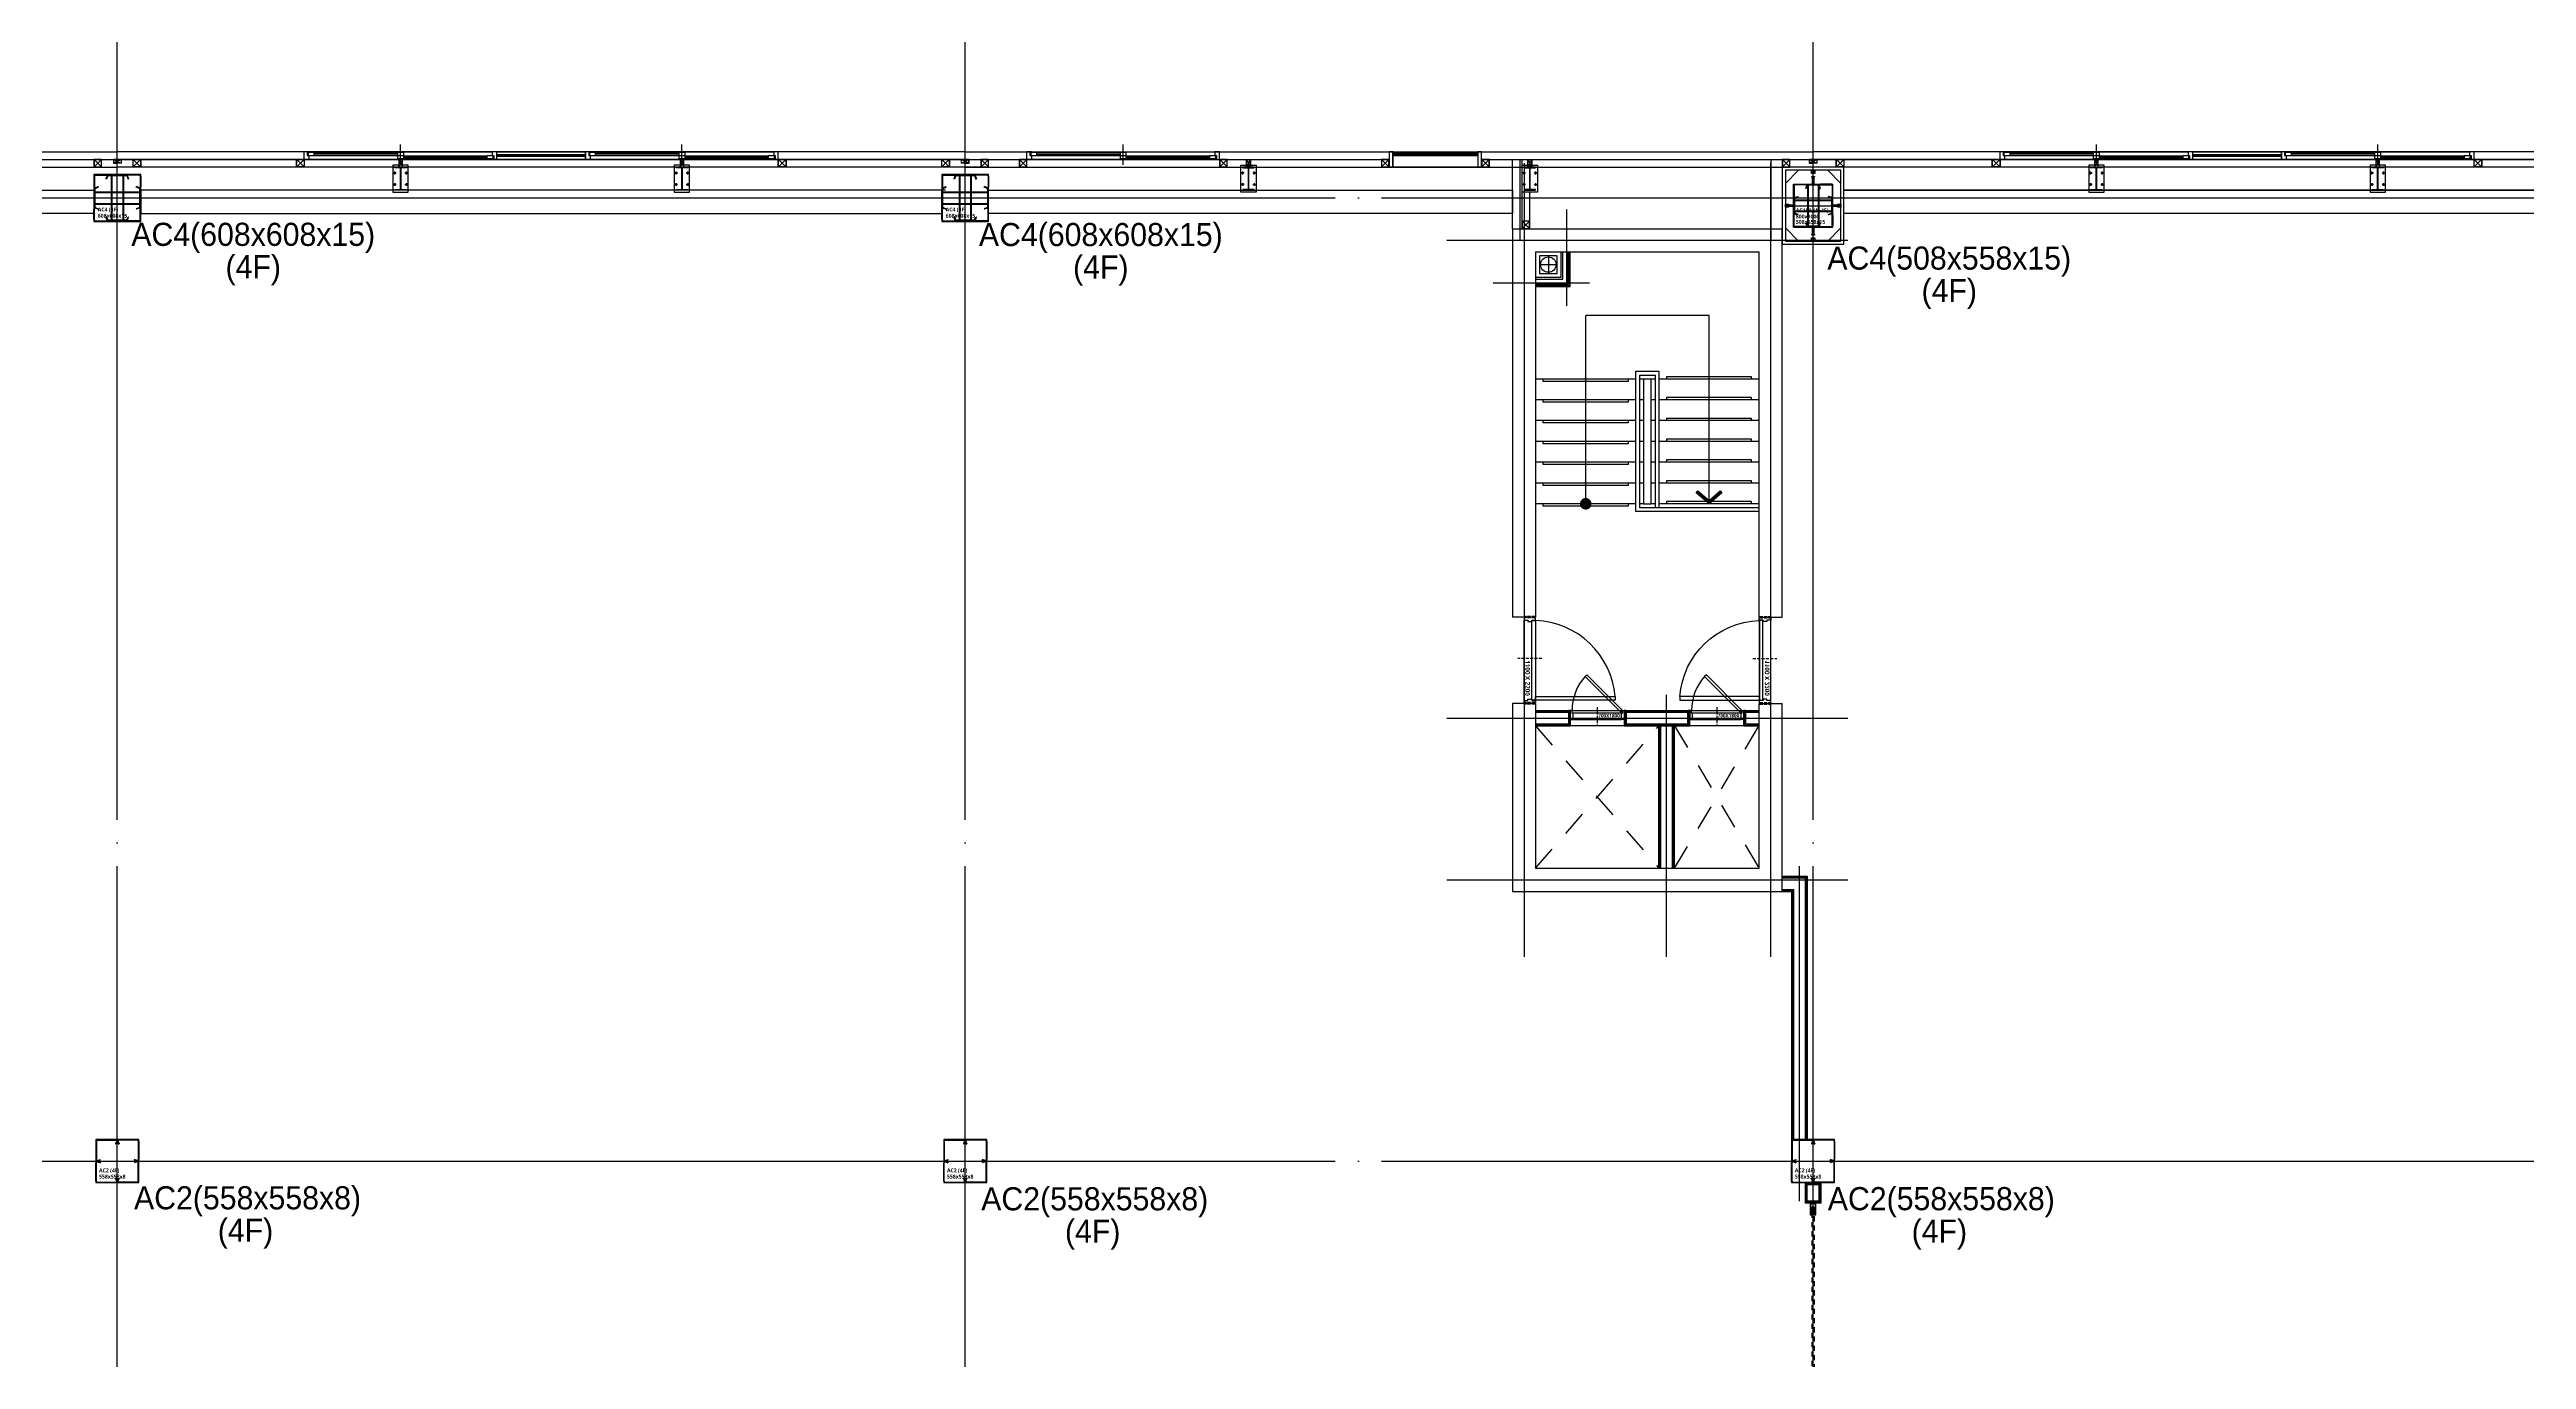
# Model space of a CAD drawing. Header units: millimetres. Extents: x -47382 to 204618, y -51045 to 127155.
# Drawn here: x 57121 to 89254, y 48797 to 65797 of the extents above; entities that cross this region are included whole.
import ezdxf
from ezdxf.enums import TextEntityAlignment as Align

# ---------------------------------------------------------------- set-up
doc = ezdxf.new("R2010")
doc.units = ezdxf.units.MM
doc.header["$LTSCALE"] = 300
doc.header["$MEASUREMENT"] = 0
for name, pattern in [('CEN', [62, 60, -1, 0, -1]), ('HID', [2, 1.1, -0.9]), ('HIDDEN2', [0.1875, 0.125, -0.0625])]:
    doc.linetypes.add(name, pattern=pattern)
doc.layers.get('0').update_dxf_attribs({"linetype": 'CONTINUOUS'})
doc.layers.get('Defpoints').update_dxf_attribs({"color": 153, "linetype": 'CONTINUOUS'})
for name, color, linetype in [('1', 7, 'CONTINUOUS'), ('6', 6, 'CONTINUOUS'), ('A-CEN', 1, 'CEN'), ('A-CODE-DRAIN', 6, 'CONTINUOUS'), ('A-DOOR', 4, 'CONTINUOUS'), ('A-DOOR-JAMB', 4, 'CONTINUOUS'), ('A-DOOR-SILL', 8, 'CONTINUOUS'), ('A-DOOR-SWING', 8, 'CONTINUOUS'), ('A-FLOR-FLIN-TYP2', 8, 'CONTINUOUS'), ('A-FLOR-GW', 6, 'CONTINUOUS'), ('A-FLOR-PANL', 6, 'CONTINUOUS'), ('A-FLOR-STRA-ETC', 7, 'CONTINUOUS'), ('A-FLOR-STRA-MAIN', 4, 'CONTINUOUS'), ('A-FLOR-STRA-SUB', 9, 'CONTINUOUS'), ('A-FLOR-STUD', 9, 'CONTINUOUS'), ('A-PS-HID', 5, 'HID'), ('A-ST-AXIS-CEN', 252, 'CEN'), ('A-ST-COL', 2, 'CONTINUOUS'), ('A-ST-CONC', 2, 'CONTINUOUS'), ('A-WALL-DRY1', 7, 'CONTINUOUS'), ('A-WIN', 4, 'CONTINUOUS'), ('Bound', 9, 'CONTINUOUS'), ('SS-PLATE', 32, 'CONTINUOUS'), ('STEEL', 2, 'CONTINUOUS'), ('XREF-PLAN$0$A-STEEL', 7, 'CONTINUOUS'), ('방화셔터', 11, 'HID'), ('충돌방지대 IN', 4, 'CONTINUOUS')]:
    doc.layers.add(name, color=color, linetype=linetype)
doc.layers.add('A-ANNO-NPLT', color=129, linetype='CONTINUOUS', plot=False)
doc.layers.add('Defpoint', color=161, linetype='CONTINUOUS', plot=False)
for name, color, linetype, lineweight in [('A-SECT-LIN1', 4, 'CONTINUOUS', 25), ('가는선', 5, 'CONTINUOUS', 9), ('보조근', 7, 'CONTINUOUS', 0)]:
    doc.layers.add(name, color=color, linetype=linetype, lineweight=lineweight)
doc.styles.add('SH_대대리576', font='NanumGothicBold.ttf')
doc.styles.add('SHP-나눔bo', font='')
doc.styles.add('돋움', font='')
doc.styles.get('SHP-나눔bo').set_extended_font_data('NanumGothic', bold=True)
doc.styles.get('돋움').set_extended_font_data('Dotum')

# ---------------------------------------------------------------- blocks, each defined once
blk = doc.blocks.new('XR-평면도$0$8F-PLAN$0$arrow2')
at = {"color": 8}
blk.add_lwpolyline([(0, 0.87), (0.74, 0), (0, -0.87), (0.15, -1), (1, 0), (0.15, 1)], close=True, dxfattribs=at)
for points in [[(0, 0.87), (0.15, 1), (0.74, 0), (1, 0)], [(0.74, 0), (1, 0), (0, -0.87), (0.15, -1)]]:
    blk.add_solid(points, dxfattribs=at)
blk = doc.blocks.new('A$C0e376f74')
at = {"layer": 'A-ANNO-NPLT', "linetype": 'HIDDEN2'}
for p, q in [((-20, 140), (-20, 10)), ((0, 140), (-20, 140)), ((0, 120), (-20, 120)), ((0, 30), (-20, 30)), ((0, 10), (-20, 10)), ((-10, 140), (-10, 10)), ((0, 140), (0, 10)), ((525, 230), (525, -80)), ((1100, 140), (1120, 140)), ((1100, 140), (1100, 10)), ((1100, 120), (1120, 120)), ((1100, 30), (1120, 30)), ((1100, 10), (1120, 10)), ((1110, 140), (1110, 10)), ((1120, 140), (1120, 10))]:
    blk.add_line(p, q, dxfattribs=at)
at = {"layer": 'A-ANNO-NPLT', "linetype": 'ByBlock'}
blk.add_lwpolyline([(1067, 102), (33, 102), (33, 147), (1067, 147)], close=True, dxfattribs=at)
at = {"layer": 'A-DOOR', "linetype": 'ByBlock'}
blk.add_lwpolyline([(1067, 1181), (1067, 147), (1022, 147), (1022, 1181)], close=True, dxfattribs=at)
at = {"layer": 'A-DOOR-JAMB'}
for points in [[(0, 20), (0, 0), (30, 0), (30, 50), (45, 50), (45, 100), (30, 100), (30, 150), (0, 150), (0, 130)], [(1100, 20), (1100, 0), (1070, 0), (1070, 50), (1055, 50), (1055, 100), (1070, 100), (1070, 150), (1100, 150), (1100, 130)]]:
    blk.add_lwpolyline(points, dxfattribs=at)
at = {"layer": 'A-DOOR-SILL'}
for p, q in [((30, 150), (1070, 150)), ((1070, 0), (30, 0))]:
    blk.add_line(p, q, dxfattribs=at)
at = {"layer": 'A-DOOR-SWING'}
blk.add_arc((1107, 109), 1075, 94.5299, 177.8035, dxfattribs=at)
at = {"layer": 'A-ANNO-NPLT', "linetype": 'ByBlock', "style": 'SHP-나눔bo'}
blk.add_text('1100 X 2200', height=60, dxfattribs=at).set_placement((781, 16), align=Align.CENTER)
blk = doc.blocks.new('G$C3E142F4A')
at = {"layer": 'A-ANNO-NPLT', "linetype": 'HIDDEN2'}
for p, q in [((462, 740), (462, 720)), ((462, 740), (582, 740)), ((462, 730), (582, 730)), ((462, 720), (582, 720)), ((472, 740), (472, 720)), ((562, 740), (562, 720)), ((582, 740), (582, 720)), ((422, 370), (660, 370)), ((462, 20), (462, 0)), ((462, 20), (582, 20)), ((462, 10), (582, 10)), ((462, 0), (582, 0)), ((472, 20), (472, 0)), ((562, 20), (562, 0)), ((582, 20), (582, 0))]:
    blk.add_line(p, q, dxfattribs=at)
at = {"layer": 'A-ANNO-NPLT', "linetype": 'ByBlock'}
blk.add_lwpolyline([(462, 697), (497, 697), (497, 43), (462, 43)], close=True, dxfattribs=at)
at = {"layer": 'A-DOOR', "linetype": 'ByBlock'}
for p, q in [((0, 235), (462, 697)), ((21, 212), (484, 675)), ((462, 697), (462, 720)), ((462, 720), (582, 720)), ((462, 697), (484, 675)), ((497, 697), (462, 697)), ((497, 685), (497, 697)), ((582, 685), (497, 685)), ((582, 720), (582, 685))]:
    blk.add_line(p, q, dxfattribs=at)
blk.add_lwpolyline([(0, 235), (21, 212)], dxfattribs=at)
at = {"layer": 'A-DOOR-JAMB'}
for p, q in [((497, 43), (462, 43)), ((462, 43), (462, 20)), ((472, 20), (582, 20)), ((497, 55), (497, 43)), ((582, 55), (497, 55)), ((582, 20), (582, 55))]:
    blk.add_line(p, q, dxfattribs=at)
at = {"layer": 'A-DOOR-SILL'}
blk.add_line((582, 38), (582, 685), dxfattribs=at)
at = {"layer": 'A-DOOR-SWING'}
blk.add_arc((465, 711), 668, 228.3916, 269.7655, dxfattribs=at)
at = {"layer": 'A-ANNO-NPLT', "linetype": 'ByBlock', "style": 'SHP-나눔bo'}
blk.add_text('700X1800', height=45, rotation=90, dxfattribs=at).set_placement((552, 522), align=Align.CENTER)
blk = doc.blocks.new('42')
at = {"layer": 'A-CEN'}
for p, q in [((-3350, 850), (-3350, -9450)), ((-150, -9450), (-150, 850)), ((850, -150), (-4350, -150)), ((-1500, -9450), (-1500, -6050)), ((-4350, -6350), (850, -6350)), ((-4350, -6350), (850, -6350)), ((-4350, -8450), (850, -8450))]:
    blk.add_line(p, q, dxfattribs=at)
at = {"layer": 'A-FLOR-FLIN-TYP2'}
for p, q in [((-2050, -6450), (-2750, -6450)), ((-500, -6450), (-1200, -6450))]:
    blk.add_line(p, q, dxfattribs=at)
at = {"layer": 'A-FLOR-STRA-ETC'}
for p, q in [((-950, -1125), (-2550, -1125)), ((-2550, -3570), (-2550, -1125)), ((-950, -3570), (-950, -1125))]:
    blk.add_line(p, q, dxfattribs=at)
at = {"layer": 'A-FLOR-STRA-ETC', "const_width": 75}
blk.add_lwpolyline([(-2550, -3607, -1), (-2550, -3532, -1)], format="xyb", close=True, dxfattribs=at)
at = {"layer": 'A-FLOR-STRA-MAIN'}
for p, q in [((-1900, -1950), (-3200, -1950)), ((-1900, -2220), (-3200, -2220)), ((-1800, -1950), (-1850, -1950)), ((-1800, -2220), (-1850, -2220)), ((-1650, -1950), (-1700, -1950)), ((-1650, -2220), (-1700, -2220)), ((-300, -1950), (-1600, -1950)), ((-300, -2220), (-1600, -2220)), ((-1900, -2490), (-3200, -2490)), ((-1800, -2490), (-1850, -2490)), ((-1650, -2490), (-1700, -2490)), ((-300, -2490), (-1600, -2490)), ((-1900, -2760), (-3200, -2760)), ((-1800, -2760), (-1850, -2760)), ((-1650, -2760), (-1700, -2760)), ((-300, -2760), (-1600, -2760)), ((-1900, -3030), (-3200, -3030)), ((-1800, -3030), (-1850, -3030)), ((-1650, -3030), (-1700, -3030)), ((-300, -3030), (-1600, -3030)), ((-1900, -3300), (-3200, -3300)), ((-1800, -3300), (-1850, -3300)), ((-1650, -3300), (-1700, -3300)), ((-300, -3300), (-1600, -3300)), ((-1900, -3570), (-3200, -3570)), ((-1800, -3570), (-1850, -3570)), ((-1650, -3570), (-1700, -3570)), ((-300, -3570), (-1600, -3570))]:
    blk.add_line(p, q, dxfattribs=at)
blk.add_lwpolyline([(-1800, -3570), (-1700, -3570), (-1700, -1950), (-1800, -1950)], close=True, dxfattribs=at)
at = {"layer": 'A-FLOR-STRA-SUB'}
for points in [[(-300, -3670), (-1900, -3670), (-1900, -1850), (-1600, -1850), (-1600, -3620)], [(-300, -3620), (-1850, -3620), (-1850, -1900), (-1650, -1900), (-1650, -3620)]]:
    blk.add_lwpolyline(points, dxfattribs=at)
at = {"layer": 'A-FLOR-STRA-SUB', "color": 250}
for points in [[(-400, -1950), (-400, -1920), (-1500, -1920), (-1500, -1950)], [(-2000, -1950), (-2000, -1980), (-3100, -1980), (-3100, -1950)], [(-2000, -2220), (-2000, -2250), (-3100, -2250), (-3100, -2220)], [(-400, -2220), (-400, -2190), (-1500, -2190), (-1500, -2220)], [(-2000, -2490), (-2000, -2520), (-3100, -2520), (-3100, -2490)], [(-400, -2490), (-400, -2460), (-1500, -2460), (-1500, -2490)], [(-2000, -2760), (-2000, -2790), (-3100, -2790), (-3100, -2760)], [(-400, -2760), (-400, -2730), (-1500, -2730), (-1500, -2760)], [(-2000, -3030), (-2000, -3060), (-3100, -3060), (-3100, -3030)], [(-400, -3030), (-400, -3000), (-1500, -3000), (-1500, -3030)], [(-2000, -3300), (-2000, -3330), (-3100, -3330), (-3100, -3300)], [(-400, -3300), (-400, -3270), (-1500, -3270), (-1500, -3300)], [(-2000, -3570), (-2000, -3600), (-3100, -3600), (-3100, -3570)], [(-400, -3570), (-400, -3540), (-1500, -3540), (-1500, -3570)]]:
    blk.add_lwpolyline(points, dxfattribs=at)
at = {"layer": 'A-PS-HID'}
for p, q in [((-3200, -6450), (-1600, -8300)), ((-3200, -8300), (-1600, -6450)), ((-1400, -8300), (-300, -6450)), ((-1400, -6450), (-300, -8300))]:
    blk.add_line(p, q, dxfattribs=at)
at = {"layer": 'A-ST-CONC'}
for p, q in [((-3500, 0), (0, 0)), ((-3500, 0), (-3500, -5040)), ((0, -5040), (0, 0)), ((-3200, -300), (-300, -300)), ((-3200, -300), (-3200, -5040)), ((-300, -5040), (-300, -300)), ((-3200, -5040), (-3500, -5040)), ((-300, -5040), (0, -5040)), ((-3200, -6160), (-3500, -6160)), ((-3500, -6160), (-3500, -8600)), ((-3200, -6160), (-3200, -8300)), ((-300, -8300), (-300, -6160)), ((-300, -6160), (0, -6160)), ((0, -8600), (0, -6160)), ((-3200, -8300), (-300, -8300)), ((-3500, -8600), (0, -8600))]:
    blk.add_line(p, q, dxfattribs=at)
at = {"layer": 'A-WALL-DRY1'}
for p, q in [((-3200, -6250), (-2750, -6250)), ((-3200, -6262), (-2762, -6262)), ((-3200, -6275), (-2775, -6275)), ((-3200, -6425), (-2775, -6425)), ((-2775, -6275), (-2775, -6425)), ((-2762, -6262), (-2762, -6438)), ((-2750, -6250), (-2750, -6450)), ((-2050, -6250), (-1200, -6250)), ((-2050, -6250), (-2050, -6450)), ((-2038, -6262), (-1212, -6262)), ((-2038, -6262), (-2038, -6438)), ((-2025, -6275), (-1225, -6275)), ((-2025, -6275), (-2025, -6425)), ((-2025, -6425), (-1225, -6425)), ((-1225, -6425), (-1225, -6275)), ((-1212, -6438), (-1212, -6262)), ((-1200, -6450), (-1200, -6250)), ((-500, -6250), (-300, -6250)), ((-500, -6450), (-500, -6250)), ((-488, -6262), (-300, -6262)), ((-488, -6438), (-488, -6262)), ((-475, -6275), (-300, -6275)), ((-475, -6425), (-475, -6275)), ((-475, -6425), (-300, -6425)), ((-3200, -6438), (-2762, -6438)), ((-3200, -6450), (-2750, -6450)), ((-2050, -6450), (-1200, -6450)), ((-2038, -6438), (-1212, -6438)), ((-1600, -8300), (-1600, -6450)), ((-1588, -8300), (-1588, -6450)), ((-1575, -8300), (-1575, -6450)), ((-1425, -8300), (-1425, -6450)), ((-1412, -8300), (-1412, -6450)), ((-1400, -8300), (-1400, -6450)), ((-500, -6450), (-300, -6450)), ((-488, -6438), (-300, -6438))]:
    blk.add_line(p, q, dxfattribs=at)
at = {"layer": 'A-DOOR', "rotation": 270}
for name, p in [('A$C0e376f74', (-3350, -5050)), ('G$C3E142F4A', (-2770, -5788)), ('G$C3E142F4A', (-1220, -5788))]:
    blk.add_blockref(name, p, dxfattribs=at)
at = {"layer": 'A-DOOR', "xscale": -1, "rotation": 89.9999999999998}
blk.add_blockref('A$C0e376f74', (-150, -5050), dxfattribs=at)
at = {"layer": 'A-FLOR-STRA-ETC', "extrusion": (0, 0, -1), "xscale": 166.9148302599861, "yscale": 167.8920954242349, "zscale": -166.9148302599861, "rotation": 270.0000170093786}
blk.add_blockref('XR-평면도$0$8F-PLAN$0$arrow2', (950, -3403), dxfattribs=at)
blk = doc.blocks.new('A$C284E115B')
at = {"layer": 'A-FLOR-STUD'}
for p, q in [((2, 48, -103000), (98, 2, -103000)), ((2, 2, -103000), (98, 48, -103000))]:
    blk.add_line(p, q, dxfattribs=at)
at = {"layer": 'A-FLOR-STUD', "elevation": -103000}
for points in [[(0, 50), (100, 50), (100, 0), (0, 0)], [(2, 48), (98, 48), (98, 2), (2, 2)]]:
    blk.add_lwpolyline(points, close=True, dxfattribs=at)
blk = doc.blocks.new('BOLT')
at = {"layer": '1', "color": 251}
for p, q in [((-21, 0), (21, 0)), ((0, -21), (0, 21))]:
    blk.add_line(p, q, dxfattribs=at)
at = {"layer": '6', "color": 251}
blk.add_circle((0, 0), 11, dxfattribs=at)
blk = doc.blocks.new('WC2_BP')
at = {"layer": 'SS-PLATE', "color": 251, "ltscale": 0.05}
blk.add_lwpolyline([(-175, -100), (175, -100), (175, 100), (-175, 100)], close=True, dxfattribs=at)
at = {"linetype": 'HID', "yscale": 0.909090909090909, "zscale": 0.909090909090909}
for p, xscale in [((-75, 75), -0.909090909090909), ((75, 75), 0.909090909090909)]:
    blk.add_blockref('BOLT', p, dxfattribs=dict(at, xscale=xscale))
at = {"linetype": 'HID', "yscale": 0.909090909090909, "zscale": 0.909090909090909, "rotation": 180}
for p, xscale in [((-75, -75), 0.909090909090909), ((75, -75), -0.909090909090909)]:
    blk.add_blockref('BOLT', p, dxfattribs=dict(at, xscale=xscale))
blk = doc.blocks.new('H-300X150X6_5X9')
at = {"layer": 'Defpoint'}
for p, q in [((-3.25, 0), (3.25, 0)), ((0, -150), (0, 150))]:
    blk.add_line(p, q, dxfattribs=at)
at = {"layer": 'STEEL'}
blk.add_lwpolyline([(-75, -150), (-75, -141), (-16.25, -141, 0.41421356), (-3.25, -128), (-3.25, 128, 0.41421356), (-16.25, 141), (-75, 141), (-75, 150), (75, 150), (75, 141), (16.25, 141, 0.41421356), (3.25, 128), (3.25, -128, 0.41421356), (16.25, -141), (75, -141), (75, -150)], format="xyb", close=True, dxfattribs=at)
at = {"layer": 'SS-PLATE', "color": 251, "ltscale": 0.05, "rotation": 90}
blk.add_blockref('WC2_BP', (0, 0), dxfattribs=at)
blk = doc.blocks.new('A$C2E56680A')
blk.add_blockref('A$C284E115B', (0, 50))
at = {"layer": 'STEEL', "xscale": -1, "rotation": 89.99999999999999}
blk.add_blockref('H-300X150X6_5X9', (250, 75, -103000), dxfattribs=at)
blk = doc.blocks.new('3-11000')
at = {"layer": 'A-FLOR-FLIN-TYP2'}
for p, q in [((200, -300, -103000), (200, 11000, -103000)), ((500, 254, -103496), (500, 10600, -952))]:
    blk.add_line(p, q, dxfattribs=at)
at = {"layer": 'A-FLOR-GW'}
for p, q in [((0, 0, -103000), (0, 11000, -103000)), ((100, 0, -103000), (100, 11000, -103000))]:
    blk.add_line(p, q, dxfattribs=at)
for p in [(100, 7250), (100, 3600)]:
    blk.add_blockref('A$C2E56680A', p)
blk = doc.blocks.new('A$C02DD68EE')
at = {"layer": 'A-FLOR-STUD'}
for p, q in [((125, 11000, -103000), (102, 10952, -103000)), ((125, 11000, -103000), (148, 10952, -103000)), ((102, 48, -103000), (125, 0, -103000)), ((148, 48, -103000), (125, 0, -103000))]:
    blk.add_line(p, q, dxfattribs=at)
at = {"layer": 'A-FLOR-STUD', "elevation": -103000}
for points in [[(100, 11000), (100, 10950), (150, 10950), (150, 11000)], [(102, 11000), (102, 10952), (148, 10952), (148, 11000)], [(150, 0), (150, 50), (100, 50), (100, 0)], [(148, 0), (148, 48), (102, 48), (102, 0)]]:
    blk.add_lwpolyline(points, dxfattribs=at)
blk.add_blockref('3-11000', (0, 0))
blk = doc.blocks.new('일반창호')
at = {"layer": 'A-WIN', "ltscale": 100}
for p, q in [((-200, -537), (-200, 562)), ((-50, 564), (-50, -537)), ((-36, 564), (-36, -537)), ((-28, 564), (-28, -537)), ((-16, 564), (-16, -537)), ((-8, 564), (-8, -537)), ((0, 562), (0, -537))]:
    blk.add_line(p, q, dxfattribs=at)
at = {"layer": 'A-WIN'}
for points in [[(0, 613), (-200, 613), (-200, 562), (0, 562), (0, 613)], [(0, -537), (-200, -537), (-200, -587), (0, -587), (0, -537)]]:
    blk.add_lwpolyline(points, dxfattribs=at)
for points in [[(-2, 611), (-198, 611), (-198, 564), (-2, 564), (-2, 611)], [(-2, -539), (-198, -539), (-198, -585), (-2, -585), (-2, -539)]]:
    blk.add_lwpolyline(points, close=True, dxfattribs=at)
blk = doc.blocks.new('A$C53E97F43')
at = {"layer": '방화셔터'}
for p, q in [((0, 64), (0, 65)), ((0, 64), (0, 65)), ((0, 11), (0, 10)), ((0, 11), (0, 10)), ((20, 62), (20, 64)), ((20, 13), (20, 11)), ((79, 20), (82, 20)), ((79, 20), (80, 18)), ((80, 18), (79, 18)), ((79, 18), (80, 16)), ((80, 16), (79, 16)), ((79, 16), (80, 14)), ((80, 14), (79, 14)), ((79, 14), (80, 12)), ((80, 12), (79, 12)), ((79, 12), (80, 10)), ((89, 10), (80, 10)), ((82, 12), (82, 18)), ((82, 18), (87, 18)), ((87, 12), (82, 12)), ((87, 12), (87, 18)), ((88, 20), (90, 20)), ((90, 20), (89, 18)), ((89, 18), (90, 18)), ((90, 18), (89, 16)), ((89, 16), (90, 16)), ((90, 16), (89, 14)), ((89, 14), (90, 14)), ((90, 14), (89, 12)), ((89, 12), (90, 12)), ((90, 12), (89, 10))]:
    blk.add_line(p, q, dxfattribs=at)
for points in [[(0, 10), (10, 10), (10, 0), (150, 0), (150, 25), (90, 25), (90, 10), (80, 10), (80, 20), (50, 20), (50, 50), (150, 50), (150, 75), (10, 75), (10, 65), (0, 65)], [(0, 11), (11, 11), (11, 2), (148, 2), (148, 24), (91, 24), (91, 9), (78, 9), (78, 19), (48, 19), (48, 52), (148, 52), (148, 74), (11, 74), (11, 64), (0, 64)], [(20, 11), (20, 11), (0, 11), (0, 64), (20, 64)], [(20, 13), (2, 13), (2, 62), (20, 62)]]:
    blk.add_lwpolyline(points, dxfattribs=at)
for centre, radius, start, end in [((75, 41), 2, 39.9712, 180), ((74, 41), 0.5, 180, 0), ((75, 41), 1, 49.239, 180), ((48, 21), 35.2, 358.1243, 36.6903), ((47, 16), 40, 5.838, 42.0129), ((82, 20), 0.5, 180, 0), ((87, 20), 0.5, 180, 0)]:
    blk.add_arc(centre, radius, start, end, dxfattribs=at)
blk = doc.blocks.new('pw2700')
at = {"layer": 'A-WIN'}
for p, q in [((-2525, 0), (-2525, 100)), ((-2465, 100), (-2525, 100)), ((-2465, 0), (-2525, 0)), ((-2465, 91), (-2485, 91)), ((-2485, 91), (-2485, 50)), ((-2485, 50), (-2465, 50)), ((-2395, 88), (-2475, 88)), ((-2475, 88), (-2475, 53)), ((-2475, 53), (-2395, 53)), ((-2465, 100), (-85, 100)), ((-2465, 100), (-2465, 91)), ((-2465, 50), (-2465, 0)), ((-85, 0), (-2465, 0)), ((-2395, 88), (-1315, 88)), ((-2395, 53), (-2395, 88)), ((-2395, 71), (-1315, 71)), ((-2395, 53), (-1315, 53)), ((-1235, 88), (-1315, 88)), ((-1315, 88), (-1315, 53)), ((-1315, 53), (-1235, 53)), ((-1235, 47), (-1315, 47)), ((-1315, 47), (-1315, 12)), ((-1315, 12), (-1235, 12)), ((-1275, -70), (-1275, 195)), ((-1235, 53), (-1235, 88)), ((-1235, 47), (-155, 47)), ((-1235, 12), (-1235, 47)), ((-1235, 30), (-155, 30)), ((-1235, 12), (-155, 12)), ((-75, 47), (-155, 47)), ((-155, 47), (-155, 12)), ((-155, 12), (-75, 12)), ((-25, 100), (-85, 100)), ((-85, 100), (-85, 50)), ((-85, 50), (-65, 50)), ((-65, 9), (-85, 9)), ((-85, 9), (-85, 0)), ((-85, 0), (-25, 0)), ((-75, 12), (-75, 47)), ((-65, 50), (-65, 9)), ((-25, 0), (-25, 100)), ((-25, 50), (1125, 50)), ((1125, 0), (1125, 100)), ((1185, 100), (1125, 100)), ((1185, 0), (1125, 0)), ((1185, 91), (1165, 91)), ((1165, 91), (1165, 50)), ((1165, 50), (1185, 50)), ((1255, 88), (1175, 88)), ((1175, 88), (1175, 53)), ((1175, 53), (1255, 53)), ((1185, 100), (3565, 100)), ((1185, 100), (1185, 91)), ((1185, 50), (1185, 0)), ((3565, 0), (1185, 0)), ((1255, 88), (2335, 88)), ((1255, 53), (1255, 88)), ((1255, 71), (2335, 71)), ((1255, 53), (2335, 53)), ((2415, 88), (2335, 88)), ((2335, 88), (2335, 53)), ((2335, 53), (2415, 53)), ((2415, 47), (2335, 47)), ((2335, 47), (2335, 12)), ((2335, 12), (2415, 12)), ((2375, -70), (2375, 195)), ((2415, 53), (2415, 88)), ((2415, 47), (3495, 47)), ((2415, 12), (2415, 47)), ((2415, 30), (3495, 30)), ((2415, 12), (3495, 12)), ((3575, 47), (3495, 47)), ((3495, 47), (3495, 12)), ((3495, 12), (3575, 12)), ((3625, 100), (3565, 100)), ((3565, 100), (3565, 50)), ((3565, 50), (3585, 50)), ((3585, 9), (3565, 9)), ((3565, 9), (3565, 0)), ((3565, 0), (3625, 0)), ((3575, 12), (3575, 47)), ((3585, 50), (3585, 9)), ((3625, 0), (3625, 100))]:
    blk.add_line(p, q, dxfattribs=at)
blk.add_lwpolyline([(-25, 0), (-25, 100), (1125, 100), (1125, 0)], close=True, dxfattribs=at)
at = {"layer": '가는선'}
for p, q in [((-25, 62), (1125, 62)), ((-25, 38), (1125, 38))]:
    blk.add_line(p, q, dxfattribs=at)
blk = doc.blocks.new('G$CE0568444')
at = {"layer": 'A-WIN'}
for p, q in [((0, 70, -103000), (0, 170, -103000)), ((60, 170, -103000), (0, 170, -103000)), ((60, 70, -103000), (0, 70, -103000)), ((60, 161, -103000), (40, 161, -103000)), ((40, 161, -103000), (40, 120, -103000)), ((40, 120, -103000), (60, 120, -103000)), ((130, 158, -103000), (50, 158, -103000)), ((50, 158, -103000), (50, 123, -103000)), ((50, 123, -103000), (130, 123, -103000)), ((60, 170, -103000), (2440, 170, -103000)), ((60, 170, -103000), (60, 161, -103000)), ((60, 120, -103000), (60, 70, -103000)), ((2440, 70, -103000), (60, 70, -103000)), ((130, 158, -103000), (1210, 158, -103000)), ((130, 123, -103000), (130, 158, -103000)), ((130, 140, -103000), (1210, 140, -103000)), ((130, 123, -103000), (1210, 123, -103000)), ((1290, 158, -103000), (1210, 158, -103000)), ((1210, 158, -103000), (1210, 123, -103000)), ((1210, 123, -103000), (1290, 123, -103000)), ((1290, 117, -103000), (1210, 117, -103000)), ((1210, 117, -103000), (1210, 82, -103000)), ((1210, 82, -103000), (1290, 82, -103000)), ((1250, 0, -103000), (1250, 265, -103000)), ((1290, 123, -103000), (1290, 158, -103000)), ((1290, 117, -103000), (2370, 117, -103000)), ((1290, 82, -103000), (1290, 117, -103000)), ((1290, 99, -103000), (2370, 99, -103000)), ((1290, 82, -103000), (2370, 82, -103000)), ((2450, 117, -103000), (2370, 117, -103000)), ((2370, 117, -103000), (2370, 82, -103000)), ((2370, 82, -103000), (2450, 82, -103000)), ((2500, 170, -103000), (2440, 170, -103000)), ((2440, 170, -103000), (2440, 120, -103000)), ((2440, 120, -103000), (2460, 120, -103000)), ((2460, 79, -103000), (2440, 79, -103000)), ((2440, 79, -103000), (2440, 70, -103000)), ((2440, 70, -103000), (2500, 70, -103000)), ((2450, 82, -103000), (2450, 117, -103000)), ((2460, 120, -103000), (2460, 79, -103000)), ((2500, 70, -103000), (2500, 170, -103000))]:
    blk.add_line(p, q, dxfattribs=at)
blk = doc.blocks.new('XREF-PLAN$0$각-100X100')
at = {"layer": 'XREF-PLAN$0$A-STEEL', "color": 1}
for p, q in [((-47.7, -47.7), (47.7, 47.7)), ((-47.7, 47.7), (47.7, -47.7))]:
    blk.add_line(p, q, dxfattribs=at)
at = {"layer": 'XREF-PLAN$0$A-STEEL'}
blk.add_lwpolyline([(-50, -50), (50, -50), (50, 50), (-50, 50)], close=True, dxfattribs=at)
at = {"layer": 'XREF-PLAN$0$A-STEEL', "color": 8}
blk.add_lwpolyline([(-47.7, -47.7), (47.7, -47.7), (47.7, 47.7), (-47.7, 47.7)], close=True, dxfattribs=at)
blk = doc.blocks.new('AC2 (4f)')
at = {"layer": 'A-ST-COL'}
for p, q in [((20, 558), (20, 319)), ((28, 558), (28, 319)), ((40, 578), (279, 578)), ((40, 570), (279, 570)), ((290, 554), (277, 523)), ((285, 520), (277, 523)), ((298, 551), (285, 520)), ((300, 551), (313, 520)), ((308, 554), (321, 523)), ((313, 520), (321, 523)), ((558, 578), (319, 578)), ((558, 570), (319, 570)), ((570, 558), (570, 319)), ((578, 558), (578, 319)), ((20, 40), (20, 279)), ((28, 40), (28, 279)), ((40, 28), (279, 28)), ((40, 20), (279, 20)), ((44, 308), (75, 321)), ((44, 290), (75, 277)), ((47, 300), (78, 313)), ((47, 298), (78, 285)), ((78, 313), (75, 321)), ((78, 285), (75, 277)), ((285, 78), (277, 75)), ((290, 44), (277, 75)), ((298, 47), (285, 78)), ((300, 47), (313, 78)), ((308, 44), (321, 75)), ((313, 78), (321, 75)), ((558, 28), (319, 28)), ((558, 20), (319, 20)), ((520, 313), (523, 321)), ((551, 300), (520, 313)), ((551, 298), (520, 285)), ((520, 285), (523, 277)), ((554, 308), (523, 321)), ((554, 290), (523, 277)), ((570, 40), (570, 279)), ((578, 40), (578, 279))]:
    blk.add_line(p, q, dxfattribs=at)
for centre, radius, start, end in [((40, 558), 20, 90, 180), ((40, 558), 12, 90, 180), ((279, 558), 20, 340, 90), ((279, 558), 12, 340, 90), ((319, 558), 20, 90, 200), ((319, 558), 12, 90, 200), ((558, 558), 20, 0, 90), ((558, 558), 12, 0, 90), ((40, 319), 20, 180, 290), ((40, 279), 20, 70, 180), ((40, 40), 20, 180, 270), ((40, 319), 12, 180, 290), ((40, 279), 12, 70, 180), ((40, 40), 12, 180, 270), ((279, 40), 20, 270, 20), ((279, 40), 12, 270, 20), ((319, 40), 20, 160, 270), ((319, 40), 12, 160, 270), ((558, 319), 20, 250, 0), ((558, 279), 20, 0, 110), ((558, 319), 12, 250, 0), ((558, 279), 12, 0, 110), ((558, 40), 20, 270, 0), ((558, 40), 12, 270, 0)]:
    blk.add_arc(centre, radius, start, end, dxfattribs=at)
at = {"layer": 'Bound', "color": 9, "linetype": 'Continuous'}
for p, q in [((578, 578), (20, 578)), ((20, 578), (20, 20)), ((578, 20), (578, 578)), ((20, 20), (578, 20))]:
    blk.add_line(p, q, dxfattribs=at)
at = {"layer": 'Defpoint'}
for p, q in [((299, 0), (299, 598)), ((0, 299), (598, 299))]:
    blk.add_line(p, q, dxfattribs=at)
at = {"layer": 'Defpoint', "linetype": 'Continuous', "style": 'SH_대대리576'}
for s, p in [('AC2 (4F)', (62, 179)), ('558x558x8', (62, 98))]:
    blk.add_text(s, height=50, dxfattribs=at).set_placement(p, align=Align.MIDDLE_LEFT)
blk = doc.blocks.new('xbar')
at = {"layer": 'Defpoints'}
blk.add_lwpolyline([(-21, 21), (21, 21), (21, -21), (-21, -21)], close=True, dxfattribs=at)
at = {"layer": '보조근'}
for p, q in [((-21, -21), (21, 21)), ((-21, 21), (21, -21))]:
    blk.add_line(p, q, dxfattribs=at)
blk = doc.blocks.new('AC10A(1~4f)')
for points in [[(325, 779), (475, 779), (475, 764), (325, 764)], [(146, 600), (146, 400), (161, 400), (161, 600)], [(654, 400), (654, 598), (639, 598), (639, 400)], [(325, 219), (325, 234), (475, 234), (475, 219)]]:
    blk.add_hatch(color=9).paths.add_polyline_path(points)
for p, q in [((326, 764), (326, 234)), ((335, 764), (335, 234)), ((465, 764), (465, 234)), ((474, 764), (474, 234)), ((161, 574), (639, 574)), ((161, 565), (639, 565)), ((161, 435), (639, 435)), ((161, 426), (639, 426))]:
    blk.add_line(p, q)
for points in [[(760, 960), (40, 960), (40, 40), (760, 40)], [(390, 869), (382, 869), (382, 879), (418, 879), (418, 869), (410, 869), (410, 779), (390, 779)], [(56, 490), (56, 482), (46, 482), (46, 518), (56, 518), (56, 510), (146, 510), (146, 490)], [(744, 510), (744, 518), (754, 518), (754, 482), (744, 482), (744, 490), (654, 490), (654, 510)], [(410, 129), (418, 129), (418, 119), (382, 119), (382, 129), (390, 129), (390, 219), (410, 219)]]:
    blk.add_lwpolyline(points, close=True)
for points in [[(211, 960), (40, 789)], [(589, 960), (760, 789)], [(211, 40), (40, 211)], [(589, 40), (760, 211)]]:
    blk.add_lwpolyline(points)
at = {"color": 8, "linetype": 'Continuous'}
for points in [[(325, 779), (475, 779), (475, 764), (325, 764)], [(146, 600), (146, 400), (161, 400), (161, 600)], [(654, 400), (654, 598), (639, 598), (639, 400)], [(325, 219), (475, 219), (475, 234), (325, 234)]]:
    blk.add_lwpolyline(points, close=True, dxfattribs=at)
at = {"layer": 'A-ST-COL'}
blk.add_lwpolyline([(800, 1000), (0, 1000), (0, 0), (800, 0)], close=True, dxfattribs=at)
for points in [[(154, 620, 0.520567), (170, 609), (201, 620), (204, 613), (173, 601, -0.520567), (146, 620), (146, 759, -0.414214), (166, 779), (305, 779, -0.520567), (324, 752), (312, 721), (305, 724), (316, 755, 0.520567), (305, 771), (166, 771, 0.414214), (154, 759)], [(646, 620, -0.520567), (630, 609), (599, 620), (596, 613), (627, 601, 0.520567), (654, 620), (654, 759, 0.414214), (634, 779), (495, 779, 0.520567), (476, 752), (488, 721), (495, 724), (484, 755, -0.520567), (495, 771), (634, 771, -0.414214), (646, 759)], [(154, 380, -0.520567), (170, 391), (201, 380), (204, 387), (173, 399, 0.520567), (146, 380), (146, 241, 0.414214), (166, 221), (305, 221, 0.520567), (324, 248), (312, 279), (305, 276), (316, 245, -0.520567), (305, 229), (166, 229, -0.414214), (154, 241)], [(646, 380, 0.520567), (630, 391), (599, 380), (596, 387), (627, 399, -0.520567), (654, 380), (654, 241, -0.414214), (634, 221), (495, 221, -0.520567), (476, 248), (488, 279), (495, 276), (484, 245, 0.520567), (495, 229), (634, 229, 0.414214), (646, 241)]]:
    blk.add_lwpolyline(points, format="xyb", close=True, dxfattribs=at)
at = {"layer": 'Bound', "color": 9, "linetype": 'Continuous'}
for p, q in [((146, 221), (146, 779)), ((146, 779), (654, 779)), ((654, 221), (654, 779)), ((146, 221), (654, 221))]:
    blk.add_line(p, q, dxfattribs=at)
at = {"layer": 'Defpoint'}
for p, q in [((400, 199), (400, 799)), ((124, 500), (676, 500))]:
    blk.add_line(p, q, dxfattribs=at)
at = {"layer": '보조근', "rotation": 89.99999999999937}
for p in [(400, 939), (61, 500), (739, 500), (400, 61)]:
    blk.add_blockref('xbar', p, dxfattribs=at)
at = {"layer": 'Defpoint', "linetype": 'Continuous', "style": 'SH_대대리576'}
for s, p in [('AC10A (1~4F)', (176, 440)), ('800x1000', (176, 359)), ('508x558x15', (176, 289))]:
    blk.add_text(s, height=50, dxfattribs=at).set_placement(p, align=Align.MIDDLE_LEFT)
blk = doc.blocks.new('AC4(4f)')
for points in [[(20, 449), (20, 199), (35, 199), (35, 449)], [(199, 628), (449, 628), (449, 613), (199, 613)], [(628, 199), (628, 449), (613, 449), (613, 199)], [(199, 20), (449, 20), (449, 35), (199, 35)]]:
    blk.add_hatch(color=9).paths.add_polyline_path(points)
for p, q in [((33, 403), (615, 403)), ((33, 394), (615, 394)), ((244, 615), (244, 33)), ((253, 615), (253, 33)), ((394, 615), (394, 33)), ((403, 615), (403, 33)), ((33, 254), (615, 254)), ((33, 245), (615, 245))]:
    blk.add_line(p, q)
at = {"color": 8, "linetype": 'Continuous'}
for points in [[(20, 449), (20, 199), (35, 199), (35, 449)], [(199, 628), (449, 628), (449, 613), (199, 613)], [(628, 199), (628, 449), (613, 449), (613, 199)], [(199, 20), (449, 20), (449, 35), (199, 35)]]:
    blk.add_lwpolyline(points, close=True, dxfattribs=at)
at = {"layer": 'A-ST-COL'}
for p, q in [((20, 608), (20, 469)), ((28, 608), (28, 469)), ((40, 628), (179, 628)), ((40, 620), (179, 620)), ((44, 458), (75, 471)), ((47, 450), (78, 463)), ((78, 463), (75, 471)), ((190, 604), (177, 573)), ((185, 570), (177, 573)), ((198, 601), (185, 570)), ((450, 601), (463, 570)), ((458, 604), (471, 573)), ((463, 570), (471, 573)), ((608, 628), (469, 628)), ((608, 620), (469, 620)), ((570, 463), (573, 471)), ((601, 450), (570, 463)), ((604, 458), (573, 471)), ((620, 608), (620, 469)), ((628, 608), (628, 469)), ((20, 40), (20, 179)), ((28, 40), (28, 179)), ((40, 28), (179, 28)), ((40, 20), (179, 20)), ((44, 190), (75, 177)), ((47, 198), (78, 185)), ((78, 185), (75, 177)), ((185, 78), (177, 75)), ((190, 44), (177, 75)), ((198, 47), (185, 78)), ((450, 47), (463, 78)), ((458, 44), (471, 75)), ((463, 78), (471, 75)), ((608, 28), (469, 28)), ((608, 20), (469, 20)), ((601, 198), (570, 185)), ((570, 185), (573, 177)), ((604, 190), (573, 177)), ((620, 40), (620, 179)), ((628, 40), (628, 179))]:
    blk.add_line(p, q, dxfattribs=at)
for centre, radius, start, end in [((40, 608), 20, 90, 180), ((40, 469), 20, 180, 290), ((40, 608), 12, 90, 180), ((40, 469), 12, 180, 290), ((179, 608), 20, 340, 90), ((179, 608), 12, 340, 90), ((469, 608), 20, 90, 200), ((469, 608), 12, 90, 200), ((608, 469), 20, 250, 0), ((608, 469), 12, 250, 0), ((608, 608), 20, 0, 90), ((608, 608), 12, 0, 90), ((40, 179), 20, 70, 180), ((40, 40), 20, 180, 270), ((40, 179), 12, 70, 180), ((40, 40), 12, 180, 270), ((179, 40), 20, 270, 20), ((179, 40), 12, 270, 20), ((469, 40), 20, 160, 270), ((469, 40), 12, 160, 270), ((608, 179), 20, 0, 110), ((608, 179), 12, 0, 110), ((608, 40), 20, 270, 0), ((608, 40), 12, 270, 0)]:
    blk.add_arc(centre, radius, start, end, dxfattribs=at)
at = {"layer": 'Bound', "color": 9, "linetype": 'Continuous'}
for p, q in [((628, 628), (20, 628)), ((20, 628), (20, 20)), ((628, 20), (628, 628)), ((20, 20), (628, 20))]:
    blk.add_line(p, q, dxfattribs=at)
at = {"layer": 'Defpoint'}
for p, q in [((324, 0), (324, 648)), ((0, 324), (648, 324))]:
    blk.add_line(p, q, dxfattribs=at)
at = {"layer": 'Defpoint', "linetype": 'Continuous', "style": 'SH_대대리576'}
for s, p in [('AC4 (4F)', (71, 174)), ('608x608x15', (71, 93))]:
    blk.add_text(s, height=50, dxfattribs=at).set_placement(p, align=Align.MIDDLE_LEFT)
blk = doc.blocks.new('ACT 지상4층구조평면도')
for name, p in [('AC4(4f)', (105058, 114592)), ('AC4(4f)', (116058, 114592)), ('AC10A(1~4f)', (126982, 114316)), ('AC2 (4f)', (105083, 102117)), ('AC2 (4f)', (116083, 102117)), ('AC2 (4f)', (127083, 102117))]:
    blk.add_blockref(name, p)

msp = doc.modelspace()

# ---------------------------------------------------------------- linework, layer by layer
at = {"layer": 'A-CEN'}
for p, q in [((79450, 64371), (79450, 63321)), ((76800, 63721), (76800, 62471)), ((75850, 62771), (77100, 62771)), ((79821, 55200), (79821, 50850))]:
    msp.add_line(p, q, dxfattribs=at)
for points in [[(75700, 64371), (135500, 64371), (135500, 6371), (35500, 6371), (35500, 64371), (74500, 64371)], [(76250, 63321), (76200, 63321), (76200, 64371)]]:
    msp.add_lwpolyline(points, dxfattribs=at)
at = {"layer": 'A-CODE-DRAIN'}
for p, q in [((76450, 63006), (76680, 63006)), ((76565, 63121), (76565, 62891))]:
    msp.add_line(p, q, dxfattribs=at)
msp.add_circle((76565, 63006), 100, dxfattribs=at)
at = {"layer": 'A-FLOR-FLIN-TYP2'}
for p, q in [((69000, 64271), (79600, 64271)), ((69304, 63971), (76100, 63971)), ((76325, 63571), (76325, 63946))]:
    msp.add_line(p, q, dxfattribs=at)
at = {"layer": 'A-FLOR-GW'}
for p, q in [((69000, 64471), (80000, 64471)), ((69000, 64371), (74500, 64371)), ((75700, 64371), (80000, 64371))]:
    msp.add_line(p, q, dxfattribs=at)
at = {"layer": 'A-FLOR-PANL'}
for points in [[(76100, 63471), (76100, 64371)], [(76100, 63471), (76100, 64321)], [(76225, 63471), (76225, 64371)]]:
    msp.add_lwpolyline(points, dxfattribs=at)
at = {"layer": 'A-FLOR-STUD'}
for p, q in [((69048, 64369), (69000, 64346)), ((69048, 64324), (69000, 64346)), ((80000, 64346), (79952, 64369)), ((80000, 64346), (79952, 64324))]:
    msp.add_line(p, q, dxfattribs=at)
for points in [[(69000, 64321), (69050, 64321), (69050, 64371), (69000, 64371)], [(69000, 64324), (69048, 64324), (69048, 64369), (69000, 64369)], [(80000, 64371), (79950, 64371), (79950, 64321), (80000, 64321)], [(80000, 64369), (79952, 64369), (79952, 64324), (80000, 64324)]]:
    msp.add_lwpolyline(points, dxfattribs=at)
at = {"layer": 'A-ST-AXIS-CEN'}
for p, q in [((58000, 0), (58000, 99371)), ((69000, 0), (69000, 99371)), ((80000, 0), (80000, 99371)), ((0, 63871), (142000, 63871)), ((0, 51371), (142000, 51371))]:
    msp.add_line(p, q, dxfattribs=at)
at = {"layer": 'A-WALL-DRY1'}
for p, q in [((79600, 55071), (79921, 55071)), ((79600, 55059), (79909, 55059)), ((79600, 55046), (79896, 55046)), ((79896, 55046), (79896, 51650)), ((79909, 55059), (79909, 51650)), ((79921, 55071), (79921, 51650)), ((79600, 54896), (79746, 54896)), ((79600, 54884), (79734, 54884)), ((79600, 54871), (79721, 54871)), ((79721, 54871), (79721, 51650)), ((79734, 54884), (79734, 51650)), ((79746, 54896), (79746, 51650))]:
    msp.add_line(p, q, dxfattribs=at)
for points in [[(76400, 62841), (76730, 62841), (76730, 63171)], [(76400, 62816), (76755, 62816), (76755, 63171)], [(76400, 62766), (76805, 62766), (76805, 63171)], [(76400, 62751), (76820, 62751), (76820, 63171)], [(76400, 62736), (76835, 62736), (76835, 63171)], [(76400, 62721), (76850, 62721), (76850, 63171)]]:
    msp.add_lwpolyline(points, dxfattribs=at)
for points in [[(76450, 62891), (76680, 62891), (76680, 63121), (76450, 63121)], [(79900, 50825), (79900, 51092), (80100, 51092), (80100, 50825)], [(79913, 50838), (79913, 51080), (80088, 51080), (80088, 50838)], [(79925, 50850), (79925, 51067), (80075, 51067), (80075, 50850)]]:
    msp.add_lwpolyline(points, close=True, dxfattribs=at)
at = {"layer": '방화셔터', "linetype": 'HID', "ltscale": 0.2}
for p, q in [((79988, 40675), (79988, 50775)), ((79988, 50775), (80013, 50775)), ((80013, 50775), (80013, 40675))]:
    msp.add_line(p, q, dxfattribs=at)
at = {"layer": '충돌방지대 IN'}
for points in [[(57696, 63671), (47304, 63671), (47304, 63971), (57696, 63971)], [(58304, 63671), (68696, 63671), (68696, 63971), (58304, 63971)], [(76100, 63671), (69304, 63671), (69304, 63971), (76100, 63971)], [(90696, 63671), (80400, 63671), (80400, 63971), (90696, 63971)]]:
    msp.add_lwpolyline(points, close=True, dxfattribs=at)

# ---------------------------------------------------------------- block references
for name, p in [('ACT 지상4층구조평면도', (-47382, -51045)), ('pw2700', (62950, 64371)), ('G$CE0568444', (69800, 64301)), ('42', (79600, 63471)), ('pw2700', (84950, 64371))]:
    msp.add_blockref(name, p)
at = {"rotation": 270}
for name, p in [('A$C02DD68EE', (47000, 64471)), ('A$C2E56680A', (72600, 64371)), ('A$C2E56680A', (76250, 64371))]:
    msp.add_blockref(name, p, dxfattribs=at)
at = {"ltscale": 5, "rotation": 180}
for p in [(57746, 64321), (69254, 64321), (69750, 64321), (72350, 64321), (74450, 64321), (75750, 64321), (79650, 64321), (76275, 63521)]:
    msp.add_blockref('XREF-PLAN$0$각-100X100', p, dxfattribs=at)
at = {"xscale": -1, "rotation": 89.99999999999991}
for p in [(69000, 64471), (91000, 64471)]:
    msp.add_blockref('A$C02DD68EE', p, dxfattribs=at)
at = {"ltscale": 5, "xscale": -1, "rotation": 180}
for p in [(58254, 64321), (60375, 64321), (66625, 64321), (68746, 64321), (80350, 64321), (82375, 64321), (88625, 64321)]:
    msp.add_blockref('XREF-PLAN$0$각-100X100', p, dxfattribs=at)
at = {"layer": 'A-SECT-LIN1', "rotation": 90}
msp.add_blockref('일반창호', (75113, 64471), dxfattribs=at)
at = {"layer": '방화셔터', "rotation": 270.0000000001315}
msp.add_blockref('A$C53E97F43', (79962, 50825), dxfattribs=at)

# ---------------------------------------------------------------- texts
at = {"layer": 'Defpoints', "linetype": 'Continuous', "style": '돋움'}
for s, p in [('AC4(608x608x15)', (59763, 63159)), ('AC4(608x608x15)', (70759, 63156)), ('(4F)', (59763, 62739)), ('(4F)', (70759, 62735)), ('AC4(508x558x15)', (81766, 62851)), ('(4F)', (81766, 62430)), ('AC2(558x558x8)', (59689, 50655)), ('AC2(558x558x8)', (70680, 50642)), ('AC2(558x558x8)', (81663, 50644)), ('(4F)', (59663, 50234)), ('(4F)', (70654, 50222)), ('(4F)', (81638, 50223))]:
    msp.add_text(s, height=300, dxfattribs=at).set_placement(p, align=Align.BOTTOM_CENTER)

doc.saveas('drawing.dxf')
